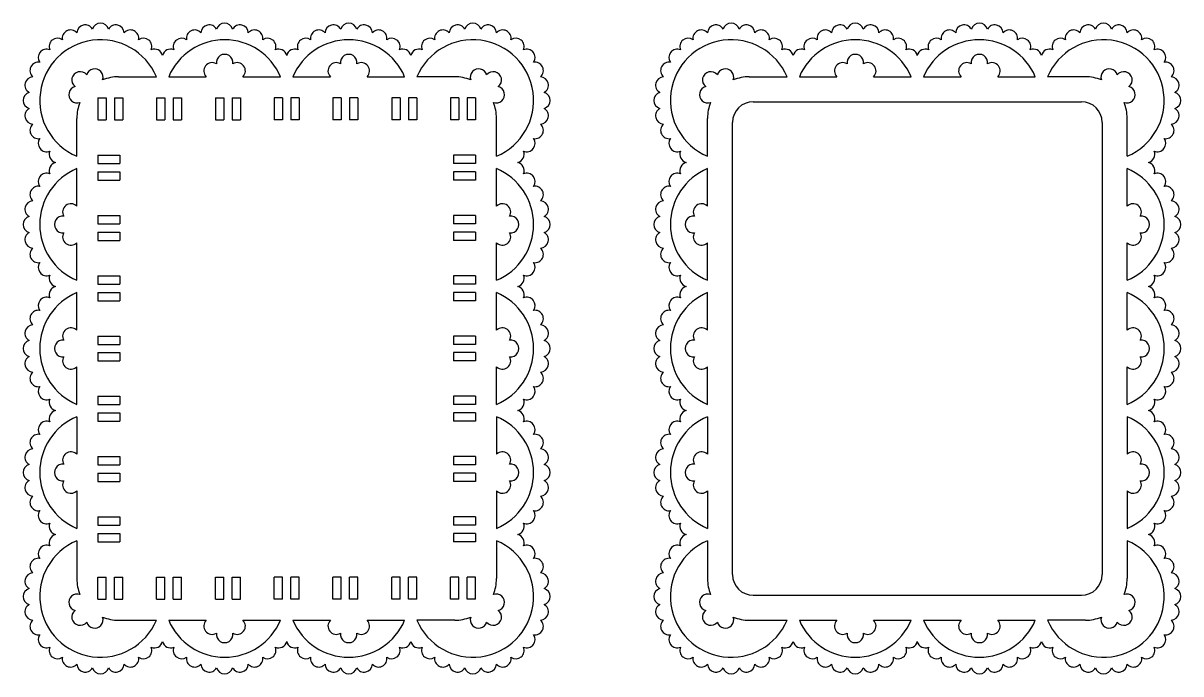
# Model space of a CAD drawing. Extents: x -1139 to -563, y -79 to 236.
# Drawn here: x -1138.6 to -860.3, y 77.5 to 234 of the extents above; entities that cross this region are included whole.
import ezdxf

# ---------------------------------------------------------------- set-up
doc = ezdxf.new("R2010")
doc.units = 0
doc.layers.get('0').update_dxf_attribs({"linetype": 'CONTINUOUS'})

msp = doc.modelspace()

# ---------------------------------------------------------------- linework, layer by layer
for p, q in [((-1115.695431, 221.069565), (-1106.569672, 221.069565)), ((-1103.608401, 221.069565), (-1094.580703, 221.069565)), ((-1085.764547, 221.069565), (-1076.736849, 221.069565)), ((-1073.775579, 221.069565), (-1064.747881, 221.069565)), ((-1055.931725, 221.069565), (-1046.904027, 221.069565)), ((-1034.816997, 221.069565), (-1043.942756, 221.069565)), ((-964.104256, 221.069565), (-954.978497, 221.069565)), ((-952.017227, 221.069565), (-942.989529, 221.069565)), ((-934.173373, 221.069565), (-925.145675, 221.069565)), ((-922.184404, 221.069565), (-913.156706, 221.069565)), ((-904.34055, 221.069565), (-895.312852, 221.069565)), ((-883.225823, 221.069565), (-892.351581, 221.069565)), ((-1120.639804, 216.013931), (-1120.639804, 210.713931)), ((-1120.639804, 216.013931), (-1118.639804, 216.013931)), ((-1118.639804, 216.013931), (-1118.639804, 210.713931)), ((-1116.639804, 216.013931), (-1114.639804, 216.013931)), ((-1116.639804, 216.013931), (-1116.639804, 210.713931)), ((-1114.639804, 216.013931), (-1114.639804, 210.713931)), ((-1106.511904, 216.013931), (-1106.511904, 210.713931)), ((-1106.511904, 216.013931), (-1104.511904, 216.013931)), ((-1104.511904, 216.013931), (-1104.511904, 210.713931)), ((-1102.511904, 216.013931), (-1100.511904, 216.013931)), ((-1102.511904, 216.013931), (-1102.511904, 210.713931)), ((-1100.511904, 216.013931), (-1100.511904, 210.713931)), ((-1092.384004, 216.013931), (-1090.384004, 216.013931)), ((-1092.384004, 216.013931), (-1092.384004, 210.713931)), ((-1090.384004, 216.013931), (-1090.384004, 210.713931)), ((-1088.384004, 216.013931), (-1088.384004, 210.713931)), ((-1088.384004, 216.013931), (-1086.384004, 216.013931)), ((-1086.384004, 216.013931), (-1086.384004, 210.713931)), ((-1076.256324, 216.013931), (-1078.256324, 216.013931)), ((-1078.256324, 216.013931), (-1078.256324, 210.713931)), ((-1076.256324, 216.013931), (-1076.256324, 210.713931)), ((-1072.256324, 216.013931), (-1074.256324, 216.013931)), ((-1074.256324, 216.013931), (-1074.256324, 210.713931)), ((-1072.256324, 216.013931), (-1072.256324, 210.713931)), ((-1064.128424, 216.013931), (-1064.128424, 210.713931)), ((-1062.128424, 216.013931), (-1064.128424, 216.013931)), ((-1062.128424, 216.013931), (-1062.128424, 210.713931)), ((-1060.128424, 216.013931), (-1060.128424, 210.713931)), ((-1058.128424, 216.013931), (-1060.128424, 216.013931)), ((-1058.128424, 216.013931), (-1058.128424, 210.713931)), ((-1048.000524, 216.013931), (-1050.000524, 216.013931)), ((-1050.000524, 216.013931), (-1050.000524, 210.713931)), ((-1048.000524, 216.013931), (-1048.000524, 210.713931)), ((-1044.000524, 216.013931), (-1046.000524, 216.013931)), ((-1046.000524, 216.013931), (-1046.000524, 210.713931)), ((-1044.000524, 216.013931), (-1044.000524, 210.713931)), ((-1033.872624, 216.013931), (-1035.872624, 216.013931)), ((-1035.872624, 216.013931), (-1035.872624, 210.713931)), ((-1033.872624, 216.013931), (-1033.872624, 210.713931)), ((-1029.872624, 216.013931), (-1031.872624, 216.013931)), ((-1031.872624, 216.013931), (-1031.872624, 210.713931)), ((-1029.872624, 216.013931), (-1029.872624, 210.713931)), ((-963.104256, 215.069565), (-884.225823, 215.069565)), ((-1125.695431, 201.943806), (-1125.695431, 211.069565)), ((-1120.639804, 210.713931), (-1118.639804, 210.713931)), ((-1116.639804, 210.713931), (-1114.639804, 210.713931)), ((-1106.511904, 210.713931), (-1104.511904, 210.713931)), ((-1102.511904, 210.713931), (-1100.511904, 210.713931)), ((-1092.384004, 210.713931), (-1090.384004, 210.713931)), ((-1088.384004, 210.713931), (-1086.384004, 210.713931)), ((-1076.256324, 210.713931), (-1078.256324, 210.713931)), ((-1072.256324, 210.713931), (-1074.256324, 210.713931)), ((-1062.128424, 210.713931), (-1064.128424, 210.713931)), ((-1058.128424, 210.713931), (-1060.128424, 210.713931)), ((-1048.000524, 210.713931), (-1050.000524, 210.713931)), ((-1044.000524, 210.713931), (-1046.000524, 210.713931)), ((-1033.872624, 210.713931), (-1035.872624, 210.713931)), ((-1029.872624, 210.713931), (-1031.872624, 210.713931)), ((-1024.816997, 201.943806), (-1024.816997, 211.069565)), ((-974.104256, 201.943806), (-974.104256, 211.069565)), ((-968.104256, 101.35825), (-968.104256, 210.069565)), ((-879.225823, 210.069565), (-879.225823, 101.35825)), ((-873.225823, 201.943806), (-873.225823, 211.069565)), ((-1120.639804, 202.213931), (-1115.339804, 202.213931)), ((-1120.639804, 202.213931), (-1120.639804, 200.213931)), ((-1115.339804, 202.213931), (-1115.339804, 200.213931)), ((-1029.872624, 202.213931), (-1035.172624, 202.213931)), ((-1035.172624, 202.213931), (-1035.172624, 200.213931)), ((-1029.872624, 202.213931), (-1029.872624, 200.213931)), ((-1125.695431, 189.954808), (-1125.695431, 198.982506)), ((-1120.639804, 200.213931), (-1115.339804, 200.213931)), ((-1120.639804, 198.213931), (-1115.339804, 198.213931)), ((-1120.639804, 198.213931), (-1120.639804, 196.213931)), ((-1115.339804, 198.213931), (-1115.339804, 196.213931)), ((-1029.872624, 200.213931), (-1035.172624, 200.213931)), ((-1029.872624, 198.213931), (-1035.172624, 198.213931)), ((-1035.172624, 198.213931), (-1035.172624, 196.213931)), ((-1029.872624, 198.213931), (-1029.872624, 196.213931)), ((-1024.816997, 189.954808), (-1024.816997, 198.982506)), ((-974.104256, 189.954808), (-974.104256, 198.982506)), ((-873.225823, 189.954808), (-873.225823, 198.982506)), ((-1120.639804, 196.213931), (-1115.339804, 196.213931)), ((-1029.872624, 196.213931), (-1035.172624, 196.213931)), ((-1120.639804, 187.713931), (-1115.339804, 187.713931)), ((-1120.639804, 187.713931), (-1120.639804, 185.713931)), ((-1115.339804, 187.713931), (-1115.339804, 185.713931)), ((-1029.872624, 187.713931), (-1035.172624, 187.713931)), ((-1035.172624, 187.713931), (-1035.172624, 185.713931)), ((-1029.872624, 187.713931), (-1029.872624, 185.713931)), ((-1120.639804, 185.713931), (-1115.339804, 185.713931)), ((-1120.639804, 183.713931), (-1115.339804, 183.713931)), ((-1120.639804, 183.713931), (-1120.639804, 181.713931)), ((-1115.339804, 183.713931), (-1115.339804, 181.713931)), ((-1029.872624, 185.713931), (-1035.172624, 185.713931)), ((-1029.872624, 183.713931), (-1035.172624, 183.713931)), ((-1035.172624, 183.713931), (-1035.172624, 181.713931)), ((-1029.872624, 183.713931), (-1029.872624, 181.713931)), ((-1125.695431, 172.110954), (-1125.695431, 181.138652)), ((-1120.639804, 181.713931), (-1115.339804, 181.713931)), ((-1029.872624, 181.713931), (-1035.172624, 181.713931)), ((-1024.816997, 172.110954), (-1024.816997, 181.138652)), ((-974.104256, 172.110954), (-974.104256, 181.138652)), ((-873.225823, 172.110954), (-873.225823, 181.138652)), ((-1120.639804, 173.213931), (-1120.639804, 171.213931)), ((-1120.639804, 173.213931), (-1115.339804, 173.213931)), ((-1115.339804, 173.213931), (-1115.339804, 171.213931)), ((-1035.172624, 173.213931), (-1035.172624, 171.213931)), ((-1029.872624, 173.213931), (-1035.172624, 173.213931)), ((-1029.872624, 173.213931), (-1029.872624, 171.213931)), ((-1120.639804, 171.213931), (-1115.339804, 171.213931)), ((-1029.872624, 171.213931), (-1035.172624, 171.213931)), ((-1125.695431, 160.121985), (-1125.695431, 169.149683)), ((-1120.639804, 169.213931), (-1120.639804, 167.213931)), ((-1120.639804, 169.213931), (-1115.339804, 169.213931)), ((-1120.639804, 167.213931), (-1115.339804, 167.213931)), ((-1115.339804, 169.213931), (-1115.339804, 167.213931)), ((-1035.172624, 169.213931), (-1035.172624, 167.213931)), ((-1029.872624, 169.213931), (-1035.172624, 169.213931)), ((-1029.872624, 167.213931), (-1035.172624, 167.213931)), ((-1029.872624, 169.213931), (-1029.872624, 167.213931)), ((-1024.816997, 160.121985), (-1024.816997, 169.149683)), ((-974.104256, 160.121985), (-974.104256, 169.149683)), ((-873.225823, 160.121985), (-873.225823, 169.149683)), ((-1120.639804, 158.713931), (-1115.339804, 158.713931)), ((-1120.639804, 158.713931), (-1120.639804, 156.713931)), ((-1115.339804, 158.713931), (-1115.339804, 156.713931)), ((-1029.872624, 158.713931), (-1035.172624, 158.713931)), ((-1035.172624, 158.713931), (-1035.172624, 156.713931)), ((-1029.872624, 158.713931), (-1029.872624, 156.713931)), ((-1120.639804, 156.713931), (-1115.339804, 156.713931)), ((-1029.872624, 156.713931), (-1035.172624, 156.713931)), ((-1120.639804, 154.713931), (-1115.339804, 154.713931)), ((-1120.639804, 154.713931), (-1120.639804, 152.713931)), ((-1115.339804, 154.713931), (-1115.339804, 152.713931)), ((-1029.872624, 154.713931), (-1035.172624, 154.713931)), ((-1035.172624, 154.713931), (-1035.172624, 152.713931)), ((-1029.872624, 154.713931), (-1029.872624, 152.713931)), ((-1125.695431, 142.278131), (-1125.695431, 151.305829)), ((-1120.639804, 152.713931), (-1115.339804, 152.713931)), ((-1029.872624, 152.713931), (-1035.172624, 152.713931)), ((-1024.816997, 142.278131), (-1024.816997, 151.305829)), ((-974.104256, 142.278131), (-974.104256, 151.305829)), ((-873.225823, 142.278131), (-873.225823, 151.305829)), ((-1120.639804, 144.213931), (-1120.639804, 142.213931)), ((-1120.639804, 144.213931), (-1115.339804, 144.213931)), ((-1120.639804, 142.213931), (-1115.339804, 142.213931)), ((-1115.339804, 144.213931), (-1115.339804, 142.213931)), ((-1035.172624, 144.213931), (-1035.172624, 142.213931)), ((-1029.872624, 144.213931), (-1035.172624, 144.213931)), ((-1029.872624, 142.213931), (-1035.172624, 142.213931)), ((-1029.872624, 144.213931), (-1029.872624, 142.213931)), ((-1125.695431, 139.316861), (-1125.695431, 130.289163)), ((-1120.639804, 140.213931), (-1120.639804, 138.213931)), ((-1120.639804, 140.213931), (-1115.339804, 140.213931)), ((-1115.339804, 140.213931), (-1115.339804, 138.213931)), ((-1035.172624, 140.213931), (-1035.172624, 138.213931)), ((-1029.872624, 140.213931), (-1035.172624, 140.213931)), ((-1029.872624, 140.213931), (-1029.872624, 138.213931)), ((-1024.816997, 139.316861), (-1024.816997, 130.289163)), ((-974.104256, 139.316861), (-974.104256, 130.289163)), ((-873.225823, 139.316861), (-873.225823, 130.289163)), ((-1120.639804, 138.213931), (-1115.339804, 138.213931)), ((-1029.872624, 138.213931), (-1035.172624, 138.213931)), ((-1120.639804, 129.713931), (-1115.339804, 129.713931)), ((-1120.639804, 129.713931), (-1120.639804, 127.713931)), ((-1115.339804, 129.713931), (-1115.339804, 127.713931)), ((-1029.872624, 129.713931), (-1035.172624, 129.713931)), ((-1035.172624, 129.713931), (-1035.172624, 127.713931)), ((-1029.872624, 129.713931), (-1029.872624, 127.713931)), ((-1120.639804, 127.713931), (-1115.339804, 127.713931)), ((-1120.639804, 125.713931), (-1120.639804, 123.713931)), ((-1120.639804, 125.713931), (-1115.339804, 125.713931)), ((-1115.339804, 125.713931), (-1115.339804, 123.713931)), ((-1029.872624, 127.713931), (-1035.172624, 127.713931)), ((-1035.172624, 125.713931), (-1035.172624, 123.713931)), ((-1029.872624, 125.713931), (-1035.172624, 125.713931)), ((-1029.872624, 125.713931), (-1029.872624, 123.713931)), ((-1120.639804, 123.713931), (-1115.339804, 123.713931)), ((-1029.872624, 123.713931), (-1035.172624, 123.713931)), ((-1125.695431, 121.473007), (-1125.695431, 112.445309)), ((-1024.816997, 121.473007), (-1024.816997, 112.445309)), ((-974.104256, 121.473007), (-974.104256, 112.445309)), ((-873.225823, 121.473007), (-873.225823, 112.445309)), ((-1120.639804, 115.213931), (-1120.639804, 113.213931)), ((-1120.639804, 115.213931), (-1115.339804, 115.213931)), ((-1115.339804, 115.213931), (-1115.339804, 113.213931)), ((-1035.172624, 115.213931), (-1035.172624, 113.213931)), ((-1029.872624, 115.213931), (-1035.172624, 115.213931)), ((-1029.872624, 115.213931), (-1029.872624, 113.213931)), ((-1120.639804, 113.213931), (-1115.339804, 113.213931)), ((-1029.872624, 113.213931), (-1035.172624, 113.213931)), ((-1125.695431, 109.484009), (-1125.695431, 100.35825)), ((-1120.639804, 111.213931), (-1115.339804, 111.213931)), ((-1120.639804, 111.213931), (-1120.639804, 109.213931)), ((-1120.639804, 109.213931), (-1115.339804, 109.213931)), ((-1115.339804, 111.213931), (-1115.339804, 109.213931)), ((-1029.872624, 111.213931), (-1035.172624, 111.213931)), ((-1035.172624, 111.213931), (-1035.172624, 109.213931)), ((-1029.872624, 109.213931), (-1035.172624, 109.213931)), ((-1029.872624, 111.213931), (-1029.872624, 109.213931)), ((-1024.816997, 109.484009), (-1024.816997, 100.35825)), ((-974.104256, 109.484009), (-974.104256, 100.35825)), ((-873.225823, 109.484009), (-873.225823, 100.35825)), ((-1120.639804, 100.713884), (-1118.639804, 100.713884)), ((-1120.639804, 95.413884), (-1120.639804, 100.713884)), ((-1118.639804, 95.413884), (-1118.639804, 100.713884)), ((-1116.639804, 100.713884), (-1114.639804, 100.713884)), ((-1116.639804, 95.413884), (-1116.639804, 100.713884)), ((-1114.639804, 95.413884), (-1114.639804, 100.713884)), ((-1106.511904, 100.713884), (-1104.511904, 100.713884)), ((-1106.511904, 95.413884), (-1106.511904, 100.713884)), ((-1104.511904, 95.413884), (-1104.511904, 100.713884)), ((-1102.511904, 95.413884), (-1102.511904, 100.713884)), ((-1102.511904, 100.713884), (-1100.511904, 100.713884)), ((-1100.511904, 95.413884), (-1100.511904, 100.713884)), ((-1092.384004, 95.413884), (-1092.384004, 100.713884)), ((-1092.384004, 100.713884), (-1090.384004, 100.713884)), ((-1090.384004, 95.413884), (-1090.384004, 100.713884)), ((-1088.384004, 100.713884), (-1086.384004, 100.713884)), ((-1088.384004, 95.413884), (-1088.384004, 100.713884)), ((-1086.384004, 95.413884), (-1086.384004, 100.713884)), ((-1078.256324, 95.413884), (-1078.256324, 100.713884)), ((-1076.256324, 100.713884), (-1078.256324, 100.713884)), ((-1076.256324, 95.413884), (-1076.256324, 100.713884)), ((-1074.256324, 95.413884), (-1074.256324, 100.713884)), ((-1072.256324, 100.713884), (-1074.256324, 100.713884)), ((-1072.256324, 95.413884), (-1072.256324, 100.713884)), ((-1062.128424, 100.713884), (-1064.128424, 100.713884)), ((-1064.128424, 95.413884), (-1064.128424, 100.713884)), ((-1062.128424, 95.413884), (-1062.128424, 100.713884)), ((-1058.128424, 100.713884), (-1060.128424, 100.713884)), ((-1060.128424, 95.413884), (-1060.128424, 100.713884)), ((-1058.128424, 95.413884), (-1058.128424, 100.713884)), ((-1050.000524, 95.413884), (-1050.000524, 100.713884)), ((-1048.000524, 100.713884), (-1050.000524, 100.713884)), ((-1048.000524, 95.413884), (-1048.000524, 100.713884)), ((-1046.000524, 95.413884), (-1046.000524, 100.713884)), ((-1044.000524, 100.713884), (-1046.000524, 100.713884)), ((-1044.000524, 95.413884), (-1044.000524, 100.713884)), ((-1035.872624, 95.413884), (-1035.872624, 100.713884)), ((-1033.872624, 100.713884), (-1035.872624, 100.713884)), ((-1033.872624, 95.413884), (-1033.872624, 100.713884)), ((-1031.872624, 95.413884), (-1031.872624, 100.713884)), ((-1029.872624, 100.713884), (-1031.872624, 100.713884)), ((-1029.872624, 95.413884), (-1029.872624, 100.713884)), ((-1120.639804, 95.413884), (-1118.639804, 95.413884)), ((-1116.639804, 95.413884), (-1114.639804, 95.413884)), ((-1106.511904, 95.413884), (-1104.511904, 95.413884)), ((-1102.511904, 95.413884), (-1100.511904, 95.413884)), ((-1092.384004, 95.413884), (-1090.384004, 95.413884)), ((-1088.384004, 95.413884), (-1086.384004, 95.413884)), ((-1076.256324, 95.413884), (-1078.256324, 95.413884)), ((-1072.256324, 95.413884), (-1074.256324, 95.413884)), ((-1062.128424, 95.413884), (-1064.128424, 95.413884)), ((-1058.128424, 95.413884), (-1060.128424, 95.413884)), ((-1048.000524, 95.413884), (-1050.000524, 95.413884)), ((-1044.000524, 95.413884), (-1046.000524, 95.413884)), ((-1033.872624, 95.413884), (-1035.872624, 95.413884)), ((-1029.872624, 95.413884), (-1031.872624, 95.413884)), ((-963.104256, 96.35825), (-884.225823, 96.35825)), ((-1115.695431, 90.35825), (-1106.569672, 90.35825)), ((-1103.608401, 90.35825), (-1094.580703, 90.35825)), ((-1085.764547, 90.35825), (-1076.736849, 90.35825)), ((-1073.775579, 90.35825), (-1064.747881, 90.35825)), ((-1055.931725, 90.35825), (-1046.904027, 90.35825)), ((-1034.816997, 90.35825), (-1043.942756, 90.35825)), ((-964.104256, 90.35825), (-954.978497, 90.35825)), ((-952.017227, 90.35825), (-942.989529, 90.35825)), ((-934.173373, 90.35825), (-925.145675, 90.35825)), ((-922.184404, 90.35825), (-913.156706, 90.35825)), ((-904.34055, 90.35825), (-895.312852, 90.35825)), ((-883.225823, 90.35825), (-892.351581, 90.35825))]:
    msp.add_line(p, q)
for centre, radius, start, end in [((-1120.005448, 231.970537), 2, 15.323089, 164.676911), ((-1090.172625, 231.970537), 2, 15.323089, 164.676911), ((-1060.339803, 231.970537), 2, 15.323089, 164.676911), ((-1030.50698, 231.970537), 2, 15.323089, 164.676911), ((-968.414273, 231.970537), 2, 15.323089, 164.676911), ((-938.581451, 231.970537), 2, 15.323089, 164.676911), ((-908.748628, 231.970537), 2, 15.323089, 164.676911), ((-878.915805, 231.970537), 2, 15.323089, 164.676911), ((-1127.203994, 230.327516), 2, 41.037374, 190.391197), ((-1123.697283, 231.554567), 2, 28.180232, 177.534054), ((-1116.313613, 231.554567), 2, 2.465946, 151.819768), ((-1112.806902, 230.327516), 2, 349.608803, 138.962626), ((-1097.371171, 230.327516), 2, 41.037374, 190.391197), ((-1093.86446, 231.554567), 2, 28.180232, 177.534054), ((-1086.48079, 231.554567), 2, 2.465946, 151.819768), ((-1082.97408, 230.327516), 2, 349.608803, 138.962626), ((-1067.538349, 230.327516), 2, 41.037374, 190.391197), ((-1064.031638, 231.554567), 2, 28.180232, 177.534054), ((-1056.647968, 231.554567), 2, 2.465946, 151.819768), ((-1053.141257, 230.327516), 2, 349.608803, 138.962626), ((-1037.705526, 230.327516), 2, 41.037374, 190.391197), ((-1034.198815, 231.554567), 2, 28.180232, 177.534054), ((-1026.815145, 231.554567), 2, 2.465946, 151.819768), ((-1023.308434, 230.327516), 2, 349.608803, 138.962626), ((-975.612819, 230.327516), 2, 41.037374, 190.391197), ((-972.106108, 231.554567), 2, 28.180232, 177.534054), ((-964.722438, 231.554567), 2, 2.465946, 151.819768), ((-961.215727, 230.327516), 2, 349.608803, 138.962626), ((-945.779996, 230.327516), 2, 41.037374, 190.391197), ((-942.273286, 231.554567), 2, 28.180232, 177.534054), ((-934.889616, 231.554567), 2, 2.465946, 151.819768), ((-931.382905, 230.327516), 2, 349.608803, 138.962626), ((-915.947174, 230.327516), 2, 41.037374, 190.391197), ((-912.440463, 231.554567), 2, 28.180232, 177.534054), ((-905.056793, 231.554567), 2, 2.465946, 151.819768), ((-901.550082, 230.327516), 2, 349.608803, 138.962626), ((-886.114351, 230.327516), 2, 41.037374, 190.391197), ((-882.60764, 231.554567), 2, 28.180232, 177.534054), ((-875.223971, 231.554567), 2, 2.465946, 151.819768), ((-871.71726, 230.327516), 2, 349.608803, 138.962626), ((-1120.005448, 215.379582), 14.590955, 22.952411, 247.047589), ((-1130.349739, 228.350913), 2, 53.894517, 203.24834), ((-1109.661156, 228.350913), 2, 336.75166, 126.105483), ((-1090.172625, 215.379582), 14.590955, 22.952411, 157.047589), ((-1100.516917, 228.350913), 2, 53.894517, 203.24834), ((-1079.828334, 228.350913), 2, 336.75166, 126.105483), ((-1060.339803, 215.379582), 14.590955, 22.952411, 157.047589), ((-1070.684094, 228.350913), 2, 53.894517, 203.24834), ((-1049.995511, 228.350913), 2, 336.75166, 126.105483), ((-1030.50698, 215.379582), 14.590955, 292.952411, 157.047589), ((-1040.851272, 228.350913), 2, 53.894517, 203.24834), ((-1020.162689, 228.350913), 2, 336.75166, 126.105483), ((-968.414273, 215.379582), 14.590955, 22.952411, 247.047589), ((-978.758565, 228.350913), 2, 53.894517, 203.24834), ((-958.069982, 228.350913), 2, 336.75166, 126.105483), ((-938.581451, 215.379582), 14.590955, 22.952411, 157.047589), ((-948.925742, 228.350913), 2, 53.894517, 203.24834), ((-928.237159, 228.350913), 2, 336.75166, 126.105483), ((-908.748628, 215.379582), 14.590955, 22.952411, 157.047589), ((-919.09292, 228.350913), 2, 53.894517, 203.24834), ((-898.404337, 228.350913), 2, 336.75166, 126.105483), ((-878.915805, 215.379582), 14.590955, 292.952411, 157.047589), ((-889.260097, 228.350913), 2, 53.894517, 203.24834), ((-868.571514, 228.350913), 2, 336.75166, 126.105483), ((-1132.976779, 225.723873), 2, 66.75166, 216.105483), ((-1107.034117, 225.723873), 2, 13.458191, 113.24834), ((-1103.143957, 225.723873), 2, 66.75166, 166.541809), ((-1090.172625, 224.467576), 2, 352.492614, 187.507386), ((-1077.201294, 225.723873), 2, 13.458191, 113.24834), ((-1073.311134, 225.723873), 2, 66.75166, 166.541809), ((-1060.339803, 224.467576), 2, 352.492614, 187.507386), ((-1047.368471, 225.723873), 2, 13.458191, 113.24834), ((-1043.478311, 225.723873), 2, 66.75166, 166.541809), ((-1017.535649, 225.723873), 2, 323.894517, 113.24834), ((-981.385605, 225.723873), 2, 66.75166, 216.105483), ((-955.442942, 225.723873), 2, 13.458191, 113.24834), ((-951.552782, 225.723873), 2, 66.75166, 166.541809), ((-938.581451, 224.467576), 2, 352.492614, 187.507386), ((-925.610119, 225.723873), 2, 13.458191, 113.24834), ((-921.719959, 225.723873), 2, 66.75166, 166.541809), ((-908.748628, 224.467576), 2, 352.492614, 187.507386), ((-895.777297, 225.723873), 2, 13.458191, 113.24834), ((-891.887137, 225.723873), 2, 66.75166, 166.541809), ((-865.944474, 225.723873), 2, 323.894517, 113.24834), ((-1134.953382, 222.578128), 2, 79.608803, 228.962626), ((-1121.388849, 220.986369), 2, 340.404846, 165.116805), ((-1093.15901, 222.476259), 2, 59.883195, 224.696169), ((-1087.18624, 222.476259), 2, 315.303831, 120.116805), ((-1063.326188, 222.476259), 2, 59.883195, 224.696169), ((-1057.353418, 222.476259), 2, 315.303831, 120.116805), ((-1029.123579, 220.986369), 2, 14.883195, 199.595154), ((-1015.559046, 222.578128), 2, 311.037374, 100.391197), ((-983.362208, 222.578128), 2, 79.608803, 228.962626), ((-969.797674, 220.986369), 2, 340.404846, 165.116805), ((-941.567836, 222.476259), 2, 59.883195, 224.696169), ((-935.595066, 222.476259), 2, 315.303831, 120.116805), ((-911.735013, 222.476259), 2, 59.883195, 224.696169), ((-905.762243, 222.476259), 2, 315.303831, 120.116805), ((-877.532404, 220.986369), 2, 14.883195, 199.595154), ((-863.967871, 222.578128), 2, 311.037374, 100.391197), ((-1136.180433, 219.071417), 2, 92.465946, 241.819768), ((-1124.908616, 220.28275), 2, 37.492614, 232.507386), ((-1115.695431, 211.069565), 10, 90, 112.390971), ((-1034.816997, 211.069565), 10, 67.609029, 90), ((-1025.603812, 220.28275), 2, 307.492614, 142.507386), ((-1014.331995, 219.071417), 2, 298.180232, 87.534054), ((-984.589259, 219.071417), 2, 92.465946, 241.819768), ((-973.317441, 220.28275), 2, 37.492614, 232.507386), ((-964.104256, 211.069565), 10, 90, 112.390971), ((-883.225823, 211.069565), 10, 67.609029, 90), ((-874.012638, 220.28275), 2, 307.492614, 142.507386), ((-862.74082, 219.071417), 2, 298.180232, 87.534054), ((-1136.596403, 215.379582), 2, 105.323089, 254.676911), ((-1125.612235, 216.762983), 2, 104.883195, 289.595154), ((-1024.900193, 216.762983), 2, 250.404846, 75.116805), ((-1013.916025, 215.379582), 2, 285.323089, 74.676911), ((-985.005229, 215.379582), 2, 105.323089, 254.676911), ((-974.021061, 216.762983), 2, 104.883195, 289.595154), ((-873.309018, 216.762983), 2, 250.404846, 75.116805), ((-862.32485, 215.379582), 2, 285.323089, 74.676911), ((-1115.695431, 211.069565), 10, 157.609029, 180), ((-1034.816997, 211.069565), 10, 0, 22.390971), ((-964.104256, 211.069565), 10, 157.609029, 180), ((-963.104256, 210.069565), 5, 90, 180), ((-884.225823, 210.069565), 5, 360, 90), ((-883.225823, 211.069565), 10, 0, 22.390971), ((-1136.180433, 211.687747), 2, 118.180232, 267.534054), ((-1014.331995, 211.687747), 2, 272.465946, 61.819768), ((-984.589259, 211.687747), 2, 118.180232, 267.534054), ((-862.74082, 211.687747), 2, 272.465946, 61.819768), ((-1134.953382, 208.181036), 2, 131.037374, 280.391197), ((-1015.559046, 208.181036), 2, 259.608803, 48.962626), ((-983.362208, 208.181036), 2, 131.037374, 280.391197), ((-863.967871, 208.181036), 2, 259.608803, 48.962626), ((-1132.976779, 205.03529), 2, 143.894517, 293.24834), ((-1017.535649, 205.03529), 2, 246.75166, 36.105483), ((-981.385605, 205.03529), 2, 143.894517, 293.24834), ((-865.944474, 205.03529), 2, 246.75166, 36.105483), ((-1130.349739, 202.408251), 2, 156.75166, 256.543614), ((-1020.162689, 202.408251), 2, 283.456386, 23.24834), ((-978.758565, 202.408251), 2, 156.75166, 256.543614), ((-868.571514, 202.408251), 2, 283.456386, 23.24834), ((-1130.349739, 198.518061), 2, 103.456386, 203.24834), ((-1020.162689, 198.518061), 2, 336.75166, 76.543614), ((-978.758565, 198.518061), 2, 103.456386, 203.24834), ((-868.571514, 198.518061), 2, 336.75166, 76.543614), ((-1132.976779, 195.891022), 2, 66.75166, 216.105483), ((-1120.005448, 185.54673), 14.590955, 112.952411, 247.047589), ((-1030.50698, 185.54673), 14.590955, 292.952411, 67.047589), ((-1017.535649, 195.891022), 2, 323.894517, 113.24834), ((-981.385605, 195.891022), 2, 66.75166, 216.105483), ((-968.414273, 185.54673), 14.590955, 112.952411, 247.047589), ((-878.915805, 185.54673), 14.590955, 292.952411, 67.047589), ((-865.944474, 195.891022), 2, 323.894517, 113.24834), ((-1134.953382, 192.745276), 2, 79.608803, 228.962626), ((-1015.559046, 192.745276), 2, 311.037374, 100.391197), ((-983.362208, 192.745276), 2, 79.608803, 228.962626), ((-863.967871, 192.745276), 2, 311.037374, 100.391197), ((-1136.180433, 189.238565), 2, 92.465946, 241.819768), ((-1127.102125, 188.533115), 2, 45.303831, 210.116805), ((-1023.410303, 188.533115), 2, 329.883195, 134.696169), ((-1014.331995, 189.238565), 2, 298.180232, 87.534054), ((-984.589259, 189.238565), 2, 92.465946, 241.819768), ((-975.51095, 188.533115), 2, 45.303831, 210.116805), ((-871.819128, 188.533115), 2, 329.883195, 134.696169), ((-862.74082, 189.238565), 2, 298.180232, 87.534054), ((-1136.596403, 185.54673), 2, 105.323089, 254.676911), ((-1129.093442, 185.54673), 2, 82.492614, 277.507386), ((-1021.418986, 185.54673), 2, 262.492614, 97.507386), ((-1013.916025, 185.54673), 2, 285.323089, 74.676911), ((-985.005229, 185.54673), 2, 105.323089, 254.676911), ((-977.502267, 185.54673), 2, 82.492614, 277.507386), ((-869.827812, 185.54673), 2, 262.492614, 97.507386), ((-862.32485, 185.54673), 2, 285.323089, 74.676911), ((-1136.180433, 181.854895), 2, 118.180232, 267.534054), ((-1127.102125, 182.560345), 2, 149.883195, 314.696169), ((-1023.410303, 182.560345), 2, 225.303831, 30.116805), ((-1014.331995, 181.854895), 2, 272.465946, 61.819768), ((-984.589259, 181.854895), 2, 118.180232, 267.534054), ((-975.51095, 182.560345), 2, 149.883195, 314.696169), ((-871.819128, 182.560345), 2, 225.303831, 30.116805), ((-862.74082, 181.854895), 2, 272.465946, 61.819768), ((-1134.953382, 178.348184), 2, 131.037374, 280.391197), ((-1015.559046, 178.348184), 2, 259.608803, 48.962626), ((-983.362208, 178.348184), 2, 131.037374, 280.391197), ((-863.967871, 178.348184), 2, 259.608803, 48.962626), ((-1132.976779, 175.202439), 2, 143.894517, 293.24834), ((-1017.535649, 175.202439), 2, 246.75166, 36.105483), ((-981.385605, 175.202439), 2, 143.894517, 293.24834), ((-865.944474, 175.202439), 2, 246.75166, 36.105483), ((-1130.349739, 172.575399), 2, 156.75166, 256.541809), ((-1020.162689, 172.575399), 2, 283.458191, 23.24834), ((-978.758565, 172.575399), 2, 156.75166, 256.541809), ((-868.571514, 172.575399), 2, 283.458191, 23.24834), ((-1130.349739, 168.685239), 2, 103.458191, 203.24834), ((-1020.162689, 168.685239), 2, 336.75166, 76.541809), ((-978.758565, 168.685239), 2, 103.458191, 203.24834), ((-868.571514, 168.685239), 2, 336.75166, 76.541809), ((-1132.976779, 166.058199), 2, 66.75166, 216.105483), ((-1120.005448, 155.713907), 14.590955, 112.952411, 247.047589), ((-1030.50698, 155.713907), 14.590955, 292.952411, 67.047589), ((-1017.535649, 166.058199), 2, 323.894517, 113.24834), ((-981.385605, 166.058199), 2, 66.75166, 216.105483), ((-968.414273, 155.713907), 14.590955, 112.952411, 247.047589), ((-878.915805, 155.713907), 14.590955, 292.952411, 67.047589), ((-865.944474, 166.058199), 2, 323.894517, 113.24834), ((-1134.953382, 162.912453), 2, 79.608803, 228.962626), ((-1015.559046, 162.912453), 2, 311.037374, 100.391197), ((-983.362208, 162.912453), 2, 79.608803, 228.962626), ((-863.967871, 162.912453), 2, 311.037374, 100.391197), ((-1136.180433, 159.405742), 2, 92.465946, 241.819768), ((-1014.331995, 159.405742), 2, 298.180232, 87.534054), ((-984.589259, 159.405742), 2, 92.465946, 241.819768), ((-862.74082, 159.405742), 2, 298.180232, 87.534054), ((-1127.102125, 158.700292), 2, 45.303831, 210.116805), ((-1023.410303, 158.700292), 2, 329.883195, 134.696169), ((-975.51095, 158.700292), 2, 45.303831, 210.116805), ((-871.819128, 158.700292), 2, 329.883195, 134.696169), ((-1136.596403, 155.713907), 2, 105.323089, 254.676911), ((-1129.093442, 155.713907), 2, 82.492614, 277.507386), ((-1021.418986, 155.713907), 2, 262.492614, 97.507386), ((-1013.916025, 155.713907), 2, 285.323089, 74.676911), ((-985.005229, 155.713907), 2, 105.323089, 254.676911), ((-977.502267, 155.713907), 2, 82.492614, 277.507386), ((-869.827812, 155.713907), 2, 262.492614, 97.507386), ((-862.32485, 155.713907), 2, 285.323089, 74.676911), ((-1136.180433, 152.022073), 2, 118.180232, 267.534054), ((-1127.102125, 152.727522), 2, 149.883195, 314.696169), ((-1023.410303, 152.727522), 2, 225.303831, 30.116805), ((-1014.331995, 152.022073), 2, 272.465946, 61.819768), ((-984.589259, 152.022073), 2, 118.180232, 267.534054), ((-975.51095, 152.727522), 2, 149.883195, 314.696169), ((-871.819128, 152.727522), 2, 225.303831, 30.116805), ((-862.74082, 152.022073), 2, 272.465946, 61.819768), ((-1134.953382, 148.515362), 2, 131.037374, 280.391197), ((-1015.559046, 148.515362), 2, 259.608803, 48.962626), ((-983.362208, 148.515362), 2, 131.037374, 280.391197), ((-863.967871, 148.515362), 2, 259.608803, 48.962626), ((-1132.976779, 145.369616), 2, 143.894517, 293.24834), ((-1017.535649, 145.369616), 2, 246.75166, 36.105483), ((-981.385605, 145.369616), 2, 143.894517, 293.24834), ((-865.944474, 145.369616), 2, 246.75166, 36.105483), ((-1130.349739, 142.742576), 2, 156.75166, 256.541809), ((-1020.162689, 142.742576), 2, 283.458191, 23.24834), ((-978.758565, 142.742576), 2, 156.75166, 256.541809), ((-868.571514, 142.742576), 2, 283.458191, 23.24834), ((-1120.005448, 125.881085), 14.590955, 112.952411, 247.047589), ((-1130.349739, 138.852416), 2, 103.458191, 203.24834), ((-1030.50698, 125.881085), 14.590955, 292.952411, 67.047589), ((-1020.162689, 138.852416), 2, 336.75166, 76.541809), ((-968.414273, 125.881085), 14.590955, 112.952411, 247.047589), ((-978.758565, 138.852416), 2, 103.458191, 203.24834), ((-878.915805, 125.881085), 14.590955, 292.952411, 67.047589), ((-868.571514, 138.852416), 2, 336.75166, 76.541809), ((-1132.976779, 136.225376), 2, 66.75166, 216.105483), ((-1017.535649, 136.225376), 2, 323.894517, 113.24834), ((-981.385605, 136.225376), 2, 66.75166, 216.105483), ((-865.944474, 136.225376), 2, 323.894517, 113.24834), ((-1134.953382, 133.079631), 2, 79.608803, 228.962626), ((-1015.559046, 133.079631), 2, 311.037374, 100.391197), ((-983.362208, 133.079631), 2, 79.608803, 228.962626), ((-863.967871, 133.079631), 2, 311.037374, 100.391197), ((-1136.180433, 129.57292), 2, 92.465946, 241.819768), ((-1127.102125, 128.86747), 2, 45.303831, 210.116805), ((-1023.410303, 128.86747), 2, 329.883195, 134.696169), ((-1014.331995, 129.57292), 2, 298.180232, 87.534054), ((-984.589259, 129.57292), 2, 92.465946, 241.819768), ((-975.51095, 128.86747), 2, 45.303831, 210.116805), ((-871.819128, 128.86747), 2, 329.883195, 134.696169), ((-862.74082, 129.57292), 2, 298.180232, 87.534054), ((-1136.596403, 125.881085), 2, 105.323089, 254.676911), ((-1129.093442, 125.881085), 2, 82.492614, 277.507386), ((-1021.418986, 125.881085), 2, 262.492614, 97.507386), ((-1013.916025, 125.881085), 2, 285.323089, 74.676911), ((-985.005229, 125.881085), 2, 105.323089, 254.676911), ((-977.502267, 125.881085), 2, 82.492614, 277.507386), ((-869.827812, 125.881085), 2, 262.492614, 97.507386), ((-862.32485, 125.881085), 2, 285.323089, 74.676911), ((-1136.180433, 122.18925), 2, 118.180232, 267.534054), ((-1127.102125, 122.8947), 2, 149.883195, 314.696169), ((-1023.410303, 122.8947), 2, 225.303831, 30.116805), ((-1014.331995, 122.18925), 2, 272.465946, 61.819768), ((-984.589259, 122.18925), 2, 118.180232, 267.534054), ((-975.51095, 122.8947), 2, 149.883195, 314.696169), ((-871.819128, 122.8947), 2, 225.303831, 30.116805), ((-862.74082, 122.18925), 2, 272.465946, 61.819768), ((-1134.953382, 118.682539), 2, 131.037374, 280.391197), ((-1015.559046, 118.682539), 2, 259.608803, 48.962626), ((-983.362208, 118.682539), 2, 131.037374, 280.391197), ((-863.967871, 118.682539), 2, 259.608803, 48.962626), ((-1132.976779, 115.536793), 2, 143.894517, 293.24834), ((-1017.535649, 115.536793), 2, 246.75166, 36.105483), ((-981.385605, 115.536793), 2, 143.894517, 293.24834), ((-865.944474, 115.536793), 2, 246.75166, 36.105483), ((-1130.349739, 112.909754), 2, 156.75166, 256.543614), ((-1020.162689, 112.909754), 2, 283.456386, 23.24834), ((-978.758565, 112.909754), 2, 156.75166, 256.543614), ((-868.571514, 112.909754), 2, 283.456386, 23.24834), ((-1120.005448, 96.048233), 14.590955, 112.952411, 337.047589), ((-1130.349739, 109.019564), 2, 103.456386, 203.24834), ((-1030.50698, 96.048233), 14.590955, 202.952411, 67.047589), ((-1020.162689, 109.019564), 2, 336.75166, 76.543614), ((-968.414273, 96.048233), 14.590955, 112.952411, 337.047589), ((-978.758565, 109.019564), 2, 103.456386, 203.24834), ((-878.915805, 96.048233), 14.590955, 202.952411, 67.047589), ((-868.571514, 109.019564), 2, 336.75166, 76.543614), ((-1132.976779, 106.392524), 2, 66.75166, 216.105483), ((-1017.535649, 106.392524), 2, 323.894517, 113.24834), ((-981.385605, 106.392524), 2, 66.75166, 216.105483), ((-865.944474, 106.392524), 2, 323.894517, 113.24834), ((-1134.953382, 103.246779), 2, 79.608803, 228.962626), ((-1015.559046, 103.246779), 2, 311.037374, 100.391197), ((-983.362208, 103.246779), 2, 79.608803, 228.962626), ((-863.967871, 103.246779), 2, 311.037374, 100.391197), ((-1136.180433, 99.740068), 2, 92.465946, 241.819768), ((-1115.695431, 100.35825), 10, 180, 202.390971), ((-1034.816997, 100.35825), 10, 337.609029, 0), ((-1014.331995, 99.740068), 2, 298.180232, 87.534054), ((-984.589259, 99.740068), 2, 92.465946, 241.819768), ((-964.104256, 100.35825), 10, 180, 202.390971), ((-963.104256, 101.35825), 5, 180, 270), ((-884.225823, 101.35825), 5, 270, 360), ((-883.225823, 100.35825), 10, 337.609029, 0), ((-862.74082, 99.740068), 2, 298.180232, 87.534054), ((-1136.596403, 96.048233), 2, 105.323089, 254.676911), ((-1013.916025, 96.048233), 2, 285.323089, 74.676911), ((-985.005229, 96.048233), 2, 105.323089, 254.676911), ((-862.32485, 96.048233), 2, 285.323089, 74.676911), ((-1125.612235, 94.664832), 2, 70.404846, 255.116805), ((-1024.900193, 94.664832), 2, 284.883195, 109.595154), ((-974.021061, 94.664832), 2, 70.404846, 255.116805), ((-873.309018, 94.664832), 2, 284.883195, 109.595154), ((-1136.180433, 92.356398), 2, 118.180232, 267.534054), ((-1124.908616, 91.145065), 2, 127.492614, 322.507386), ((-1025.603812, 91.145065), 2, 217.492614, 52.507386), ((-1014.331995, 92.356398), 2, 272.465946, 61.819768), ((-984.589259, 92.356398), 2, 118.180232, 267.534054), ((-973.317441, 91.145065), 2, 127.492614, 322.507386), ((-874.012638, 91.145065), 2, 217.492614, 52.507386), ((-862.74082, 92.356398), 2, 272.465946, 61.819768), ((-1134.953382, 88.849687), 2, 131.037374, 280.391197), ((-1121.388849, 90.441446), 2, 194.883195, 19.595154), ((-1115.695431, 100.35825), 10, 247.609029, 270), ((-1090.172625, 96.048233), 14.590955, 202.952411, 337.047589), ((-1093.15901, 88.951556), 2, 135.303831, 300.116805), ((-1087.18624, 88.951556), 2, 239.883195, 44.696169), ((-1060.339803, 96.048233), 14.590955, 202.952411, 337.047589), ((-1063.326188, 88.951556), 2, 135.303831, 300.116805), ((-1057.353418, 88.951556), 2, 239.883195, 44.696169), ((-1034.816997, 100.35825), 10, 270, 292.390971), ((-1029.123579, 90.441446), 2, 160.404846, 345.116805), ((-1015.559046, 88.849687), 2, 259.608803, 48.962626), ((-983.362208, 88.849687), 2, 131.037374, 280.391197), ((-969.797674, 90.441446), 2, 194.883195, 19.595154), ((-964.104256, 100.35825), 10, 247.609029, 270), ((-938.581451, 96.048233), 14.590955, 202.952411, 337.047589), ((-941.567836, 88.951556), 2, 135.303831, 300.116805), ((-935.595066, 88.951556), 2, 239.883195, 44.696169), ((-908.748628, 96.048233), 14.590955, 202.952411, 337.047589), ((-911.735013, 88.951556), 2, 135.303831, 300.116805), ((-905.762243, 88.951556), 2, 239.883195, 44.696169), ((-883.225823, 100.35825), 10, 270, 292.390971), ((-877.532404, 90.441446), 2, 160.404846, 345.116805), ((-863.967871, 88.849687), 2, 259.608803, 48.962626), ((-1132.976779, 85.703941), 2, 143.894517, 293.24834), ((-1090.172625, 86.960239), 2, 172.492614, 7.507386), ((-1060.339803, 86.960239), 2, 172.492614, 7.507386), ((-1017.535649, 85.703941), 2, 246.75166, 36.105483), ((-981.385605, 85.703941), 2, 143.894517, 293.24834), ((-938.581451, 86.960239), 2, 172.492614, 7.507386), ((-908.748628, 86.960239), 2, 172.492614, 7.507386), ((-865.944474, 85.703941), 2, 246.75166, 36.105483), ((-1130.349739, 83.076902), 2, 156.75166, 306.105483), ((-1109.661156, 83.076902), 2, 233.894517, 23.24834), ((-1107.034117, 85.703941), 2, 246.75166, 346.541809), ((-1103.143957, 85.703941), 2, 193.458191, 293.24834), ((-1100.516917, 83.076902), 2, 156.75166, 306.105483), ((-1079.828334, 83.076902), 2, 233.894517, 23.24834), ((-1077.201294, 85.703941), 2, 246.75166, 346.541809), ((-1073.311134, 85.703941), 2, 193.458191, 293.24834), ((-1070.684094, 83.076902), 2, 156.75166, 306.105483), ((-1049.995511, 83.076902), 2, 233.894517, 23.24834), ((-1047.368471, 85.703941), 2, 246.75166, 346.541809), ((-1043.478311, 85.703941), 2, 193.458191, 293.24834), ((-1040.851272, 83.076902), 2, 156.75166, 306.105483), ((-1020.162689, 83.076902), 2, 233.894517, 23.24834), ((-978.758565, 83.076902), 2, 156.75166, 306.105483), ((-958.069982, 83.076902), 2, 233.894517, 23.24834), ((-955.442942, 85.703941), 2, 246.75166, 346.541809), ((-951.552782, 85.703941), 2, 193.458191, 293.24834), ((-948.925742, 83.076902), 2, 156.75166, 306.105483), ((-928.237159, 83.076902), 2, 233.894517, 23.24834), ((-925.610119, 85.703941), 2, 246.75166, 346.541809), ((-921.719959, 85.703941), 2, 193.458191, 293.24834), ((-919.09292, 83.076902), 2, 156.75166, 306.105483), ((-898.404337, 83.076902), 2, 233.894517, 23.24834), ((-895.777297, 85.703941), 2, 246.75166, 346.541809), ((-891.887137, 85.703941), 2, 193.458191, 293.24834), ((-889.260097, 83.076902), 2, 156.75166, 306.105483), ((-868.571514, 83.076902), 2, 233.894517, 23.24834), ((-1127.203994, 81.100299), 2, 169.608803, 318.962626), ((-1112.806902, 81.100299), 2, 221.037374, 10.391197), ((-1097.371171, 81.100299), 2, 169.608803, 318.962626), ((-1082.97408, 81.100299), 2, 221.037374, 10.391197), ((-1067.538349, 81.100299), 2, 169.608803, 318.962626), ((-1053.141257, 81.100299), 2, 221.037374, 10.391197), ((-1037.705526, 81.100299), 2, 169.608803, 318.962626), ((-1023.308434, 81.100299), 2, 221.037374, 10.391197), ((-975.612819, 81.100299), 2, 169.608803, 318.962626), ((-961.215727, 81.100299), 2, 221.037374, 10.391197), ((-945.779996, 81.100299), 2, 169.608803, 318.962626), ((-931.382905, 81.100299), 2, 221.037374, 10.391197), ((-915.947174, 81.100299), 2, 169.608803, 318.962626), ((-901.550082, 81.100299), 2, 221.037374, 10.391197), ((-886.114351, 81.100299), 2, 169.608803, 318.962626), ((-871.71726, 81.100299), 2, 221.037374, 10.391197), ((-1123.697283, 79.873247), 2, 182.465946, 331.819768), ((-1120.005448, 79.457278), 2, 195.323089, 344.676911), ((-1116.313613, 79.873247), 2, 208.180232, 357.534054), ((-1093.86446, 79.873247), 2, 182.465946, 331.819768), ((-1090.172625, 79.457278), 2, 195.323089, 344.676911), ((-1086.48079, 79.873247), 2, 208.180232, 357.534054), ((-1064.031638, 79.873247), 2, 182.465946, 331.819768), ((-1060.339803, 79.457278), 2, 195.323089, 344.676911), ((-1056.647968, 79.873247), 2, 208.180232, 357.534054), ((-1034.198815, 79.873247), 2, 182.465946, 331.819768), ((-1030.50698, 79.457278), 2, 195.323089, 344.676911), ((-1026.815145, 79.873247), 2, 208.180232, 357.534054), ((-972.106108, 79.873247), 2, 182.465946, 331.819768), ((-968.414273, 79.457278), 2, 195.323089, 344.676911), ((-964.722438, 79.873247), 2, 208.180232, 357.534054), ((-942.273286, 79.873247), 2, 182.465946, 331.819768), ((-938.581451, 79.457278), 2, 195.323089, 344.676911), ((-934.889616, 79.873247), 2, 208.180232, 357.534054), ((-912.440463, 79.873247), 2, 182.465946, 331.819768), ((-908.748628, 79.457278), 2, 195.323089, 344.676911), ((-905.056793, 79.873247), 2, 208.180232, 357.534054), ((-882.60764, 79.873247), 2, 182.465946, 331.819768), ((-878.915805, 79.457278), 2, 195.323089, 344.676911), ((-875.223971, 79.873247), 2, 208.180232, 357.534054)]:
    msp.add_arc(centre, radius, start, end)

doc.saveas('drawing.dxf')
